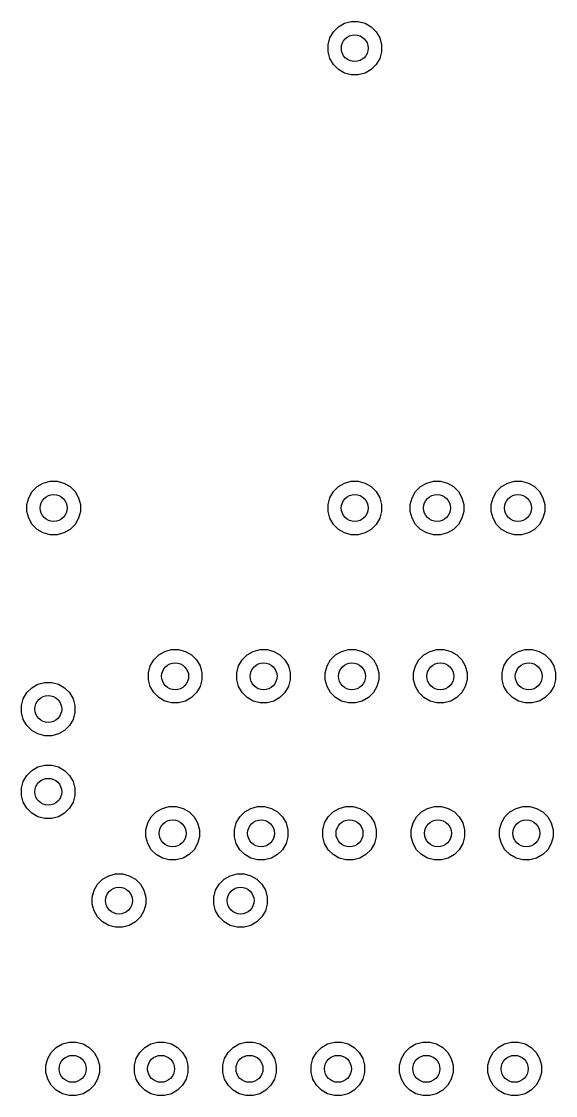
# Model space of a CAD drawing. Header units: inches. Extents: x 5.8 to 17.9, y -6.4 to -1.3.
# Drawn here: x 14.5871 to 14.8249, y -4.6052 to -4.1263 of the extents above; entities that cross this region are included whole.
import ezdxf

# ---------------------------------------------------------------- set-up
doc = ezdxf.new("R2010")
doc.units = ezdxf.units.IN
doc.header["$MEASUREMENT"] = 0
doc.layers.add('In2.Cu', color=33, linetype='CONTINUOUS', true_color=0xce7d2c)

msp = doc.modelspace()

# ---------------------------------------------------------------- linework, layer by layer
at = {"layer": 'In2.Cu', "linetype": 'CONTINUOUS'}
for p, q in [((14.72824, -4.12872), (14.73096, -4.12715)), ((14.73096, -4.12715), (14.73398, -4.12634)), ((14.73398, -4.12634), (14.73712, -4.12634)), ((14.73712, -4.12634), (14.74015, -4.12715)), ((14.74015, -4.12715), (14.74286, -4.12872)), ((14.72446, -4.13365), (14.72602, -4.13094)), ((14.72602, -4.13094), (14.72824, -4.12872)), ((14.74286, -4.12872), (14.74508, -4.13094)), ((14.74508, -4.13094), (14.74664, -4.13365)), ((14.72365, -4.13668), (14.72446, -4.13365)), ((14.72365, -4.13982), (14.72365, -4.13668)), ((14.74664, -4.13365), (14.74746, -4.13668)), ((14.74746, -4.13668), (14.74746, -4.13982)), ((14.72446, -4.14284), (14.72365, -4.13982)), ((14.74746, -4.13982), (14.74664, -4.14284)), ((14.72602, -4.14556), (14.72446, -4.14284)), ((14.72824, -4.14777), (14.72602, -4.14556)), ((14.74508, -4.14556), (14.74286, -4.14777)), ((14.74664, -4.14284), (14.74508, -4.14556)), ((14.73096, -4.14934), (14.72824, -4.14777)), ((14.73398, -4.15015), (14.73096, -4.14934)), ((14.73712, -4.15015), (14.73398, -4.15015)), ((14.74015, -4.14934), (14.73712, -4.15015)), ((14.74286, -4.14777), (14.74015, -4.14934)), ((14.59413, -4.33372), (14.59684, -4.33215)), ((14.59684, -4.33215), (14.59987, -4.33134)), ((14.59987, -4.33134), (14.603, -4.33134)), ((14.603, -4.33134), (14.60603, -4.33215)), ((14.60603, -4.33215), (14.60875, -4.33372)), ((14.72824, -4.33372), (14.73096, -4.33215)), ((14.73096, -4.33215), (14.73398, -4.33134)), ((14.73398, -4.33134), (14.73712, -4.33134)), ((14.73712, -4.33134), (14.74015, -4.33215)), ((14.74015, -4.33215), (14.74286, -4.33372)), ((14.76488, -4.33372), (14.76759, -4.33215)), ((14.76759, -4.33215), (14.77062, -4.33134)), ((14.77062, -4.33134), (14.77375, -4.33134)), ((14.77375, -4.33134), (14.77678, -4.33215)), ((14.77678, -4.33215), (14.77949, -4.33372)), ((14.80094, -4.33372), (14.80365, -4.33215)), ((14.80365, -4.33215), (14.80668, -4.33134)), ((14.80668, -4.33134), (14.80982, -4.33134)), ((14.80982, -4.33134), (14.81284, -4.33215)), ((14.81284, -4.33215), (14.81556, -4.33372)), ((14.59034, -4.33865), (14.59191, -4.33594)), ((14.59191, -4.33594), (14.59413, -4.33372)), ((14.60875, -4.33372), (14.61096, -4.33594)), ((14.61096, -4.33594), (14.61253, -4.33865)), ((14.72446, -4.33865), (14.72602, -4.33594)), ((14.72602, -4.33594), (14.72824, -4.33372)), ((14.74286, -4.33372), (14.74508, -4.33594)), ((14.74508, -4.33594), (14.74664, -4.33865)), ((14.76109, -4.33865), (14.76266, -4.33594)), ((14.76266, -4.33594), (14.76488, -4.33372)), ((14.77949, -4.33372), (14.78171, -4.33594)), ((14.78171, -4.33594), (14.78328, -4.33865)), ((14.79715, -4.33865), (14.79872, -4.33594)), ((14.79872, -4.33594), (14.80094, -4.33372)), ((14.81556, -4.33372), (14.81777, -4.33594)), ((14.81777, -4.33594), (14.81934, -4.33865)), ((14.58953, -4.34168), (14.59034, -4.33865)), ((14.58953, -4.34482), (14.58953, -4.34168)), ((14.61253, -4.33865), (14.61334, -4.34168)), ((14.61334, -4.34168), (14.61334, -4.34482)), ((14.72365, -4.34168), (14.72446, -4.33865)), ((14.72365, -4.34482), (14.72365, -4.34168)), ((14.74664, -4.33865), (14.74746, -4.34168)), ((14.74746, -4.34168), (14.74746, -4.34482)), ((14.76028, -4.34168), (14.76109, -4.33865)), ((14.76028, -4.34482), (14.76028, -4.34168)), ((14.78328, -4.33865), (14.78409, -4.34168)), ((14.78409, -4.34168), (14.78409, -4.34482)), ((14.79634, -4.34168), (14.79715, -4.33865)), ((14.79634, -4.34482), (14.79634, -4.34168)), ((14.81934, -4.33865), (14.82015, -4.34168)), ((14.82015, -4.34168), (14.82015, -4.34482)), ((14.59034, -4.34784), (14.58953, -4.34482)), ((14.61334, -4.34482), (14.61253, -4.34784)), ((14.72446, -4.34784), (14.72365, -4.34482)), ((14.74746, -4.34482), (14.74664, -4.34784)), ((14.76109, -4.34784), (14.76028, -4.34482)), ((14.78409, -4.34482), (14.78328, -4.34784)), ((14.79715, -4.34784), (14.79634, -4.34482)), ((14.82015, -4.34482), (14.81934, -4.34784)), ((14.59191, -4.35056), (14.59034, -4.34784)), ((14.59413, -4.35277), (14.59191, -4.35056)), ((14.61096, -4.35056), (14.60875, -4.35277)), ((14.61253, -4.34784), (14.61096, -4.35056)), ((14.72602, -4.35056), (14.72446, -4.34784)), ((14.72824, -4.35277), (14.72602, -4.35056)), ((14.74508, -4.35056), (14.74286, -4.35277)), ((14.74664, -4.34784), (14.74508, -4.35056)), ((14.76266, -4.35056), (14.76109, -4.34784)), ((14.76488, -4.35277), (14.76266, -4.35056)), ((14.78171, -4.35056), (14.77949, -4.35277)), ((14.78328, -4.34784), (14.78171, -4.35056)), ((14.79872, -4.35056), (14.79715, -4.34784)), ((14.80094, -4.35277), (14.79872, -4.35056)), ((14.81777, -4.35056), (14.81556, -4.35277)), ((14.81934, -4.34784), (14.81777, -4.35056)), ((14.59684, -4.35434), (14.59413, -4.35277)), ((14.59987, -4.35515), (14.59684, -4.35434)), ((14.603, -4.35515), (14.59987, -4.35515)), ((14.60603, -4.35434), (14.603, -4.35515)), ((14.60875, -4.35277), (14.60603, -4.35434)), ((14.73096, -4.35434), (14.72824, -4.35277)), ((14.73398, -4.35515), (14.73096, -4.35434)), ((14.73712, -4.35515), (14.73398, -4.35515)), ((14.74015, -4.35434), (14.73712, -4.35515)), ((14.74286, -4.35277), (14.74015, -4.35434)), ((14.76759, -4.35434), (14.76488, -4.35277)), ((14.77062, -4.35515), (14.76759, -4.35434)), ((14.77375, -4.35515), (14.77062, -4.35515)), ((14.77678, -4.35434), (14.77375, -4.35515)), ((14.77949, -4.35277), (14.77678, -4.35434)), ((14.80365, -4.35434), (14.80094, -4.35277)), ((14.80668, -4.35515), (14.80365, -4.35434)), ((14.80982, -4.35515), (14.80668, -4.35515)), ((14.81284, -4.35434), (14.80982, -4.35515)), ((14.81556, -4.35277), (14.81284, -4.35434)), ((14.64602, -4.41094), (14.64824, -4.40872)), ((14.64824, -4.40872), (14.65096, -4.40715)), ((14.65096, -4.40715), (14.65398, -4.40634)), ((14.65398, -4.40634), (14.65712, -4.40634)), ((14.65712, -4.40634), (14.66015, -4.40715)), ((14.66015, -4.40715), (14.66286, -4.40872)), ((14.66286, -4.40872), (14.66508, -4.41094)), ((14.68539, -4.41094), (14.68761, -4.40872)), ((14.68761, -4.40872), (14.69033, -4.40715)), ((14.69033, -4.40715), (14.69335, -4.40634)), ((14.69335, -4.40634), (14.69649, -4.40634)), ((14.69649, -4.40634), (14.69952, -4.40715)), ((14.69952, -4.40715), (14.70223, -4.40872)), ((14.70223, -4.40872), (14.70445, -4.41094)), ((14.72476, -4.41094), (14.72698, -4.40872)), ((14.72698, -4.40872), (14.7297, -4.40715)), ((14.7297, -4.40715), (14.73272, -4.40634)), ((14.73272, -4.40634), (14.73586, -4.40634)), ((14.73586, -4.40634), (14.73889, -4.40715)), ((14.73889, -4.40715), (14.7416, -4.40872)), ((14.7416, -4.40872), (14.74382, -4.41094)), ((14.76413, -4.41094), (14.76635, -4.40872)), ((14.76635, -4.40872), (14.76907, -4.40715)), ((14.76907, -4.40715), (14.77209, -4.40634)), ((14.77209, -4.40634), (14.77523, -4.40634)), ((14.77523, -4.40634), (14.77826, -4.40715)), ((14.77826, -4.40715), (14.78097, -4.40872)), ((14.78097, -4.40872), (14.78319, -4.41094)), ((14.8035, -4.41094), (14.80572, -4.40872)), ((14.80572, -4.40872), (14.80844, -4.40715)), ((14.80844, -4.40715), (14.81146, -4.40634)), ((14.81146, -4.40634), (14.8146, -4.40634)), ((14.8146, -4.40634), (14.81763, -4.40715)), ((14.81763, -4.40715), (14.82034, -4.40872)), ((14.82034, -4.40872), (14.82256, -4.41094)), ((14.64365, -4.41668), (14.64446, -4.41365)), ((14.64446, -4.41365), (14.64602, -4.41094)), ((14.66508, -4.41094), (14.66664, -4.41365)), ((14.66664, -4.41365), (14.66746, -4.41668)), ((14.68302, -4.41668), (14.68383, -4.41365)), ((14.68383, -4.41365), (14.68539, -4.41094)), ((14.70445, -4.41094), (14.70602, -4.41365)), ((14.70602, -4.41365), (14.70683, -4.41668)), ((14.72239, -4.41668), (14.7232, -4.41365)), ((14.7232, -4.41365), (14.72476, -4.41094)), ((14.74382, -4.41094), (14.74539, -4.41365)), ((14.74539, -4.41365), (14.7462, -4.41668)), ((14.76176, -4.41668), (14.76257, -4.41365)), ((14.76257, -4.41365), (14.76413, -4.41094)), ((14.78319, -4.41094), (14.78476, -4.41365)), ((14.78476, -4.41365), (14.78557, -4.41668)), ((14.80113, -4.41668), (14.80194, -4.41365)), ((14.80194, -4.41365), (14.8035, -4.41094)), ((14.82256, -4.41094), (14.82413, -4.41365)), ((14.82413, -4.41365), (14.82494, -4.41668)), ((14.64365, -4.41982), (14.64365, -4.41668)), ((14.66746, -4.41668), (14.66746, -4.41982)), ((14.68302, -4.41982), (14.68302, -4.41668)), ((14.70683, -4.41668), (14.70683, -4.41982)), ((14.72239, -4.41982), (14.72239, -4.41668)), ((14.7462, -4.41668), (14.7462, -4.41982)), ((14.76176, -4.41982), (14.76176, -4.41668)), ((14.78557, -4.41668), (14.78557, -4.41982)), ((14.80113, -4.41982), (14.80113, -4.41668)), ((14.82494, -4.41668), (14.82494, -4.41982)), ((14.58951, -4.42556), (14.59173, -4.42335)), ((14.59173, -4.42335), (14.59444, -4.42178)), ((14.59444, -4.42178), (14.59747, -4.42097)), ((14.59747, -4.42097), (14.6006, -4.42097)), ((14.6006, -4.42097), (14.60363, -4.42178)), ((14.60363, -4.42178), (14.60635, -4.42335)), ((14.60635, -4.42335), (14.60856, -4.42556)), ((14.64446, -4.42284), (14.64365, -4.41982)), ((14.64602, -4.42556), (14.64446, -4.42284)), ((14.66664, -4.42284), (14.66508, -4.42556)), ((14.66746, -4.41982), (14.66664, -4.42284)), ((14.68383, -4.42284), (14.68302, -4.41982)), ((14.68539, -4.42556), (14.68383, -4.42284)), ((14.70602, -4.42284), (14.70445, -4.42556)), ((14.70683, -4.41982), (14.70602, -4.42284)), ((14.7232, -4.42284), (14.72239, -4.41982)), ((14.72476, -4.42556), (14.7232, -4.42284)), ((14.74539, -4.42284), (14.74382, -4.42556)), ((14.7462, -4.41982), (14.74539, -4.42284)), ((14.76257, -4.42284), (14.76176, -4.41982)), ((14.76413, -4.42556), (14.76257, -4.42284)), ((14.78476, -4.42284), (14.78319, -4.42556)), ((14.78557, -4.41982), (14.78476, -4.42284)), ((14.80194, -4.42284), (14.80113, -4.41982)), ((14.8035, -4.42556), (14.80194, -4.42284)), ((14.82413, -4.42284), (14.82256, -4.42556)), ((14.82494, -4.41982), (14.82413, -4.42284)), ((14.58713, -4.43131), (14.58794, -4.42828)), ((14.58794, -4.42828), (14.58951, -4.42556)), ((14.60856, -4.42556), (14.61013, -4.42828)), ((14.61013, -4.42828), (14.61094, -4.43131)), ((14.64824, -4.42777), (14.64602, -4.42556)), ((14.65096, -4.42934), (14.64824, -4.42777)), ((14.66286, -4.42777), (14.66015, -4.42934)), ((14.66508, -4.42556), (14.66286, -4.42777)), ((14.68761, -4.42777), (14.68539, -4.42556)), ((14.69033, -4.42934), (14.68761, -4.42777)), ((14.70223, -4.42777), (14.69952, -4.42934)), ((14.70445, -4.42556), (14.70223, -4.42777)), ((14.72698, -4.42777), (14.72476, -4.42556)), ((14.7297, -4.42934), (14.72698, -4.42777)), ((14.7416, -4.42777), (14.73889, -4.42934)), ((14.74382, -4.42556), (14.7416, -4.42777)), ((14.76635, -4.42777), (14.76413, -4.42556)), ((14.76907, -4.42934), (14.76635, -4.42777)), ((14.78097, -4.42777), (14.77826, -4.42934)), ((14.78319, -4.42556), (14.78097, -4.42777)), ((14.80572, -4.42777), (14.8035, -4.42556)), ((14.80844, -4.42934), (14.80572, -4.42777)), ((14.82034, -4.42777), (14.81763, -4.42934)), ((14.82256, -4.42556), (14.82034, -4.42777)), ((14.58713, -4.43444), (14.58713, -4.43131)), ((14.61094, -4.43131), (14.61094, -4.43444)), ((14.65398, -4.43015), (14.65096, -4.42934)), ((14.65712, -4.43015), (14.65398, -4.43015)), ((14.66015, -4.42934), (14.65712, -4.43015)), ((14.69335, -4.43015), (14.69033, -4.42934)), ((14.69649, -4.43015), (14.69335, -4.43015)), ((14.69952, -4.42934), (14.69649, -4.43015)), ((14.73272, -4.43015), (14.7297, -4.42934)), ((14.73586, -4.43015), (14.73272, -4.43015)), ((14.73889, -4.42934), (14.73586, -4.43015)), ((14.77209, -4.43015), (14.76907, -4.42934)), ((14.77523, -4.43015), (14.77209, -4.43015)), ((14.77826, -4.42934), (14.77523, -4.43015)), ((14.81146, -4.43015), (14.80844, -4.42934)), ((14.8146, -4.43015), (14.81146, -4.43015)), ((14.81763, -4.42934), (14.8146, -4.43015)), ((14.58794, -4.43747), (14.58713, -4.43444)), ((14.58951, -4.44018), (14.58794, -4.43747)), ((14.61013, -4.43747), (14.60856, -4.44018)), ((14.61094, -4.43444), (14.61013, -4.43747)), ((14.59173, -4.4424), (14.58951, -4.44018)), ((14.59444, -4.44397), (14.59173, -4.4424)), ((14.60635, -4.4424), (14.60363, -4.44397)), ((14.60856, -4.44018), (14.60635, -4.4424)), ((14.59747, -4.44478), (14.59444, -4.44397)), ((14.6006, -4.44478), (14.59747, -4.44478)), ((14.60363, -4.44397), (14.6006, -4.44478)), ((14.58794, -4.46517), (14.58951, -4.46245)), ((14.58951, -4.46245), (14.59173, -4.46024)), ((14.59173, -4.46024), (14.59444, -4.45867)), ((14.59444, -4.45867), (14.59747, -4.45786)), ((14.59747, -4.45786), (14.6006, -4.45786)), ((14.6006, -4.45786), (14.60363, -4.45867)), ((14.60363, -4.45867), (14.60635, -4.46024)), ((14.60635, -4.46024), (14.60856, -4.46245)), ((14.60856, -4.46245), (14.61013, -4.46517)), ((14.58713, -4.4682), (14.58794, -4.46517)), ((14.61013, -4.46517), (14.61094, -4.4682)), ((14.58713, -4.47133), (14.58713, -4.4682)), ((14.58794, -4.47436), (14.58713, -4.47133)), ((14.61094, -4.47133), (14.61013, -4.47436)), ((14.61094, -4.4682), (14.61094, -4.47133)), ((14.58951, -4.47707), (14.58794, -4.47436)), ((14.61013, -4.47436), (14.60856, -4.47707)), ((14.64987, -4.47715), (14.6529, -4.47634)), ((14.6529, -4.47634), (14.65604, -4.47634)), ((14.65604, -4.47634), (14.65906, -4.47715)), ((14.68924, -4.47715), (14.69227, -4.47634)), ((14.69227, -4.47634), (14.69541, -4.47634)), ((14.69541, -4.47634), (14.69843, -4.47715)), ((14.72861, -4.47715), (14.73164, -4.47634)), ((14.73164, -4.47634), (14.73478, -4.47634)), ((14.73478, -4.47634), (14.7378, -4.47715)), ((14.76798, -4.47715), (14.77101, -4.47634)), ((14.77101, -4.47634), (14.77415, -4.47634)), ((14.77415, -4.47634), (14.77717, -4.47715)), ((14.80735, -4.47715), (14.81038, -4.47634)), ((14.81038, -4.47634), (14.81352, -4.47634)), ((14.81352, -4.47634), (14.81654, -4.47715)), ((14.59173, -4.47929), (14.58951, -4.47707)), ((14.59444, -4.48086), (14.59173, -4.47929)), ((14.59747, -4.48167), (14.59444, -4.48086)), ((14.60363, -4.48086), (14.6006, -4.48167)), ((14.60635, -4.47929), (14.60363, -4.48086)), ((14.60856, -4.47707), (14.60635, -4.47929)), ((14.64337, -4.48365), (14.64494, -4.48094)), ((14.64494, -4.48094), (14.64716, -4.47872)), ((14.64716, -4.47872), (14.64987, -4.47715)), ((14.65906, -4.47715), (14.66178, -4.47872)), ((14.66178, -4.47872), (14.66399, -4.48094)), ((14.66399, -4.48094), (14.66556, -4.48365)), ((14.68274, -4.48365), (14.68431, -4.48094)), ((14.68431, -4.48094), (14.68653, -4.47872)), ((14.68653, -4.47872), (14.68924, -4.47715)), ((14.69843, -4.47715), (14.70115, -4.47872)), ((14.70115, -4.47872), (14.70337, -4.48094)), ((14.70337, -4.48094), (14.70493, -4.48365)), ((14.72211, -4.48365), (14.72368, -4.48094)), ((14.72368, -4.48094), (14.7259, -4.47872)), ((14.7259, -4.47872), (14.72861, -4.47715)), ((14.7378, -4.47715), (14.74052, -4.47872)), ((14.74052, -4.47872), (14.74274, -4.48094)), ((14.74274, -4.48094), (14.7443, -4.48365)), ((14.76148, -4.48365), (14.76305, -4.48094)), ((14.76305, -4.48094), (14.76527, -4.47872)), ((14.76527, -4.47872), (14.76798, -4.47715)), ((14.77717, -4.47715), (14.77989, -4.47872)), ((14.77989, -4.47872), (14.78211, -4.48094)), ((14.78211, -4.48094), (14.78367, -4.48365)), ((14.80086, -4.48365), (14.80242, -4.48094)), ((14.80242, -4.48094), (14.80464, -4.47872)), ((14.80464, -4.47872), (14.80735, -4.47715)), ((14.81654, -4.47715), (14.81926, -4.47872)), ((14.81926, -4.47872), (14.82148, -4.48094)), ((14.82148, -4.48094), (14.82304, -4.48365)), ((14.6006, -4.48167), (14.59747, -4.48167)), ((14.64256, -4.48668), (14.64337, -4.48365)), ((14.66556, -4.48365), (14.66637, -4.48668)), ((14.68193, -4.48668), (14.68274, -4.48365)), ((14.70493, -4.48365), (14.70574, -4.48668)), ((14.7213, -4.48668), (14.72211, -4.48365)), ((14.7443, -4.48365), (14.74511, -4.48668)), ((14.76067, -4.48668), (14.76148, -4.48365)), ((14.78367, -4.48365), (14.78448, -4.48668)), ((14.80004, -4.48668), (14.80086, -4.48365)), ((14.82304, -4.48365), (14.82385, -4.48668)), ((14.64256, -4.48982), (14.64256, -4.48668)), ((14.64337, -4.49284), (14.64256, -4.48982)), ((14.66637, -4.48982), (14.66556, -4.49284)), ((14.66637, -4.48668), (14.66637, -4.48982)), ((14.68193, -4.48982), (14.68193, -4.48668)), ((14.68274, -4.49284), (14.68193, -4.48982)), ((14.70574, -4.48982), (14.70493, -4.49284)), ((14.70574, -4.48668), (14.70574, -4.48982)), ((14.7213, -4.48982), (14.7213, -4.48668)), ((14.72211, -4.49284), (14.7213, -4.48982)), ((14.74511, -4.48982), (14.7443, -4.49284)), ((14.74511, -4.48668), (14.74511, -4.48982)), ((14.76067, -4.48982), (14.76067, -4.48668)), ((14.76148, -4.49284), (14.76067, -4.48982)), ((14.78448, -4.48982), (14.78367, -4.49284)), ((14.78448, -4.48668), (14.78448, -4.48982)), ((14.80004, -4.48982), (14.80004, -4.48668)), ((14.80086, -4.49284), (14.80004, -4.48982)), ((14.82385, -4.48982), (14.82304, -4.49284)), ((14.82385, -4.48668), (14.82385, -4.48982)), ((14.64494, -4.49556), (14.64337, -4.49284)), ((14.64716, -4.49777), (14.64494, -4.49556)), ((14.66399, -4.49556), (14.66178, -4.49777)), ((14.66556, -4.49284), (14.66399, -4.49556)), ((14.68431, -4.49556), (14.68274, -4.49284)), ((14.68653, -4.49777), (14.68431, -4.49556)), ((14.70337, -4.49556), (14.70115, -4.49777)), ((14.70493, -4.49284), (14.70337, -4.49556)), ((14.72368, -4.49556), (14.72211, -4.49284)), ((14.7259, -4.49777), (14.72368, -4.49556)), ((14.74274, -4.49556), (14.74052, -4.49777)), ((14.7443, -4.49284), (14.74274, -4.49556)), ((14.76305, -4.49556), (14.76148, -4.49284)), ((14.76527, -4.49777), (14.76305, -4.49556)), ((14.78211, -4.49556), (14.77989, -4.49777)), ((14.78367, -4.49284), (14.78211, -4.49556)), ((14.80242, -4.49556), (14.80086, -4.49284)), ((14.80464, -4.49777), (14.80242, -4.49556)), ((14.82148, -4.49556), (14.81926, -4.49777)), ((14.82304, -4.49284), (14.82148, -4.49556)), ((14.64987, -4.49934), (14.64716, -4.49777)), ((14.6529, -4.50015), (14.64987, -4.49934)), ((14.65604, -4.50015), (14.6529, -4.50015)), ((14.65906, -4.49934), (14.65604, -4.50015)), ((14.66178, -4.49777), (14.65906, -4.49934)), ((14.68924, -4.49934), (14.68653, -4.49777)), ((14.69227, -4.50015), (14.68924, -4.49934)), ((14.69541, -4.50015), (14.69227, -4.50015)), ((14.69843, -4.49934), (14.69541, -4.50015)), ((14.70115, -4.49777), (14.69843, -4.49934)), ((14.72861, -4.49934), (14.7259, -4.49777)), ((14.73164, -4.50015), (14.72861, -4.49934)), ((14.73478, -4.50015), (14.73164, -4.50015)), ((14.7378, -4.49934), (14.73478, -4.50015)), ((14.74052, -4.49777), (14.7378, -4.49934)), ((14.76798, -4.49934), (14.76527, -4.49777)), ((14.77101, -4.50015), (14.76798, -4.49934)), ((14.77415, -4.50015), (14.77101, -4.50015)), ((14.77717, -4.49934), (14.77415, -4.50015)), ((14.77989, -4.49777), (14.77717, -4.49934)), ((14.80735, -4.49934), (14.80464, -4.49777)), ((14.81038, -4.50015), (14.80735, -4.49934)), ((14.81352, -4.50015), (14.81038, -4.50015)), ((14.81654, -4.49934), (14.81352, -4.50015)), ((14.81926, -4.49777), (14.81654, -4.49934)), ((14.62102, -4.51094), (14.62324, -4.50872)), ((14.62324, -4.50872), (14.62596, -4.50715)), ((14.62596, -4.50715), (14.62898, -4.50634)), ((14.62898, -4.50634), (14.63212, -4.50634)), ((14.63212, -4.50634), (14.63515, -4.50715)), ((14.63515, -4.50715), (14.63786, -4.50872)), ((14.63786, -4.50872), (14.64008, -4.51094)), ((14.67516, -4.51094), (14.67738, -4.50872)), ((14.67738, -4.50872), (14.68009, -4.50715)), ((14.68009, -4.50715), (14.68312, -4.50634)), ((14.68312, -4.50634), (14.68625, -4.50634)), ((14.68625, -4.50634), (14.68928, -4.50715)), ((14.68928, -4.50715), (14.69199, -4.50872)), ((14.69199, -4.50872), (14.69421, -4.51094)), ((14.61865, -4.51668), (14.61946, -4.51365)), ((14.61946, -4.51365), (14.62102, -4.51094)), ((14.64008, -4.51094), (14.64165, -4.51365)), ((14.64165, -4.51365), (14.64246, -4.51668)), ((14.67278, -4.51668), (14.67359, -4.51365)), ((14.67359, -4.51365), (14.67516, -4.51094)), ((14.69421, -4.51094), (14.69578, -4.51365)), ((14.69578, -4.51365), (14.69659, -4.51668)), ((14.61865, -4.51982), (14.61865, -4.51668)), ((14.61946, -4.52284), (14.61865, -4.51982)), ((14.64246, -4.51982), (14.64165, -4.52284)), ((14.64246, -4.51668), (14.64246, -4.51982)), ((14.67278, -4.51982), (14.67278, -4.51668)), ((14.67359, -4.52284), (14.67278, -4.51982)), ((14.69659, -4.51982), (14.69578, -4.52284)), ((14.69659, -4.51668), (14.69659, -4.51982)), ((14.62102, -4.52556), (14.61946, -4.52284)), ((14.64165, -4.52284), (14.64008, -4.52556)), ((14.67516, -4.52556), (14.67359, -4.52284)), ((14.69578, -4.52284), (14.69421, -4.52556)), ((14.62324, -4.52777), (14.62102, -4.52556)), ((14.62596, -4.52934), (14.62324, -4.52777)), ((14.62898, -4.53015), (14.62596, -4.52934)), ((14.63515, -4.52934), (14.63212, -4.53015)), ((14.63786, -4.52777), (14.63515, -4.52934)), ((14.64008, -4.52556), (14.63786, -4.52777)), ((14.67738, -4.52777), (14.67516, -4.52556)), ((14.68009, -4.52934), (14.67738, -4.52777)), ((14.68312, -4.53015), (14.68009, -4.52934)), ((14.68928, -4.52934), (14.68625, -4.53015)), ((14.69199, -4.52777), (14.68928, -4.52934)), ((14.69421, -4.52556), (14.69199, -4.52777)), ((14.63212, -4.53015), (14.62898, -4.53015)), ((14.68625, -4.53015), (14.68312, -4.53015)), ((14.60261, -4.58372), (14.60533, -4.58215)), ((14.60533, -4.58215), (14.60835, -4.58134)), ((14.60835, -4.58134), (14.61149, -4.58134)), ((14.61149, -4.58134), (14.61452, -4.58215)), ((14.61452, -4.58215), (14.61723, -4.58372)), ((14.64198, -4.58372), (14.6447, -4.58215)), ((14.6447, -4.58215), (14.64772, -4.58134)), ((14.64772, -4.58134), (14.65086, -4.58134)), ((14.65086, -4.58134), (14.65389, -4.58215)), ((14.65389, -4.58215), (14.6566, -4.58372)), ((14.68135, -4.58372), (14.68407, -4.58215)), ((14.68407, -4.58215), (14.68709, -4.58134)), ((14.68709, -4.58134), (14.69023, -4.58134)), ((14.69023, -4.58134), (14.69326, -4.58215)), ((14.69326, -4.58215), (14.69597, -4.58372)), ((14.72072, -4.58372), (14.72344, -4.58215)), ((14.72344, -4.58215), (14.72646, -4.58134)), ((14.72646, -4.58134), (14.7296, -4.58134)), ((14.7296, -4.58134), (14.73263, -4.58215)), ((14.73263, -4.58215), (14.73534, -4.58372)), ((14.76009, -4.58372), (14.76281, -4.58215)), ((14.76281, -4.58215), (14.76583, -4.58134)), ((14.76583, -4.58134), (14.76897, -4.58134)), ((14.76897, -4.58134), (14.772, -4.58215)), ((14.772, -4.58215), (14.77471, -4.58372)), ((14.79946, -4.58372), (14.80218, -4.58215)), ((14.80218, -4.58215), (14.8052, -4.58134)), ((14.8052, -4.58134), (14.80834, -4.58134)), ((14.80834, -4.58134), (14.81137, -4.58215)), ((14.81137, -4.58215), (14.81408, -4.58372)), ((14.59883, -4.58865), (14.60039, -4.58594)), ((14.60039, -4.58594), (14.60261, -4.58372)), ((14.61723, -4.58372), (14.61945, -4.58594)), ((14.61945, -4.58594), (14.62102, -4.58865)), ((14.6382, -4.58865), (14.63976, -4.58594)), ((14.63976, -4.58594), (14.64198, -4.58372)), ((14.6566, -4.58372), (14.65882, -4.58594)), ((14.65882, -4.58594), (14.66039, -4.58865)), ((14.67757, -4.58865), (14.67913, -4.58594)), ((14.67913, -4.58594), (14.68135, -4.58372)), ((14.69597, -4.58372), (14.69819, -4.58594)), ((14.69819, -4.58594), (14.69976, -4.58865)), ((14.71694, -4.58865), (14.71851, -4.58594)), ((14.71851, -4.58594), (14.72072, -4.58372)), ((14.73534, -4.58372), (14.73756, -4.58594)), ((14.73756, -4.58594), (14.73913, -4.58865)), ((14.75631, -4.58865), (14.75788, -4.58594)), ((14.75788, -4.58594), (14.76009, -4.58372)), ((14.77471, -4.58372), (14.77693, -4.58594)), ((14.77693, -4.58594), (14.7785, -4.58865)), ((14.79568, -4.58865), (14.79725, -4.58594)), ((14.79725, -4.58594), (14.79946, -4.58372)), ((14.81408, -4.58372), (14.8163, -4.58594)), ((14.8163, -4.58594), (14.81787, -4.58865)), ((14.59802, -4.59168), (14.59883, -4.58865)), ((14.59802, -4.59482), (14.59802, -4.59168)), ((14.62102, -4.58865), (14.62183, -4.59168)), ((14.62183, -4.59168), (14.62183, -4.59482)), ((14.63739, -4.59168), (14.6382, -4.58865)), ((14.63739, -4.59482), (14.63739, -4.59168)), ((14.66039, -4.58865), (14.6612, -4.59168)), ((14.6612, -4.59168), (14.6612, -4.59482)), ((14.67676, -4.59168), (14.67757, -4.58865)), ((14.67676, -4.59482), (14.67676, -4.59168)), ((14.69976, -4.58865), (14.70057, -4.59168)), ((14.70057, -4.59168), (14.70057, -4.59482)), ((14.71613, -4.59168), (14.71694, -4.58865)), ((14.71613, -4.59482), (14.71613, -4.59168)), ((14.73913, -4.58865), (14.73994, -4.59168)), ((14.73994, -4.59168), (14.73994, -4.59482)), ((14.7555, -4.59168), (14.75631, -4.58865)), ((14.7555, -4.59482), (14.7555, -4.59168)), ((14.7785, -4.58865), (14.77931, -4.59168)), ((14.77931, -4.59168), (14.77931, -4.59482)), ((14.79487, -4.59168), (14.79568, -4.58865)), ((14.79487, -4.59482), (14.79487, -4.59168)), ((14.81787, -4.58865), (14.81868, -4.59168)), ((14.81868, -4.59168), (14.81868, -4.59482)), ((14.59883, -4.59784), (14.59802, -4.59482)), ((14.62183, -4.59482), (14.62102, -4.59784)), ((14.6382, -4.59784), (14.63739, -4.59482)), ((14.6612, -4.59482), (14.66039, -4.59784)), ((14.67757, -4.59784), (14.67676, -4.59482)), ((14.70057, -4.59482), (14.69976, -4.59784)), ((14.71694, -4.59784), (14.71613, -4.59482)), ((14.73994, -4.59482), (14.73913, -4.59784)), ((14.75631, -4.59784), (14.7555, -4.59482)), ((14.77931, -4.59482), (14.7785, -4.59784)), ((14.79568, -4.59784), (14.79487, -4.59482)), ((14.81868, -4.59482), (14.81787, -4.59784)), ((14.60039, -4.60056), (14.59883, -4.59784)), ((14.60261, -4.60277), (14.60039, -4.60056)), ((14.61945, -4.60056), (14.61723, -4.60277)), ((14.62102, -4.59784), (14.61945, -4.60056)), ((14.63976, -4.60056), (14.6382, -4.59784)), ((14.64198, -4.60277), (14.63976, -4.60056)), ((14.65882, -4.60056), (14.6566, -4.60277)), ((14.66039, -4.59784), (14.65882, -4.60056)), ((14.67913, -4.60056), (14.67757, -4.59784)), ((14.68135, -4.60277), (14.67913, -4.60056)), ((14.69819, -4.60056), (14.69597, -4.60277)), ((14.69976, -4.59784), (14.69819, -4.60056)), ((14.71851, -4.60056), (14.71694, -4.59784)), ((14.72072, -4.60277), (14.71851, -4.60056)), ((14.73756, -4.60056), (14.73534, -4.60277)), ((14.73913, -4.59784), (14.73756, -4.60056)), ((14.75788, -4.60056), (14.75631, -4.59784)), ((14.76009, -4.60277), (14.75788, -4.60056)), ((14.77693, -4.60056), (14.77471, -4.60277)), ((14.7785, -4.59784), (14.77693, -4.60056)), ((14.79725, -4.60056), (14.79568, -4.59784)), ((14.79946, -4.60277), (14.79725, -4.60056)), ((14.8163, -4.60056), (14.81408, -4.60277)), ((14.81787, -4.59784), (14.8163, -4.60056)), ((14.60533, -4.60434), (14.60261, -4.60277)), ((14.60835, -4.60515), (14.60533, -4.60434)), ((14.61149, -4.60515), (14.60835, -4.60515)), ((14.61452, -4.60434), (14.61149, -4.60515)), ((14.61723, -4.60277), (14.61452, -4.60434)), ((14.6447, -4.60434), (14.64198, -4.60277)), ((14.64772, -4.60515), (14.6447, -4.60434)), ((14.65086, -4.60515), (14.64772, -4.60515)), ((14.65389, -4.60434), (14.65086, -4.60515)), ((14.6566, -4.60277), (14.65389, -4.60434)), ((14.68407, -4.60434), (14.68135, -4.60277)), ((14.68709, -4.60515), (14.68407, -4.60434)), ((14.69023, -4.60515), (14.68709, -4.60515)), ((14.69326, -4.60434), (14.69023, -4.60515)), ((14.69597, -4.60277), (14.69326, -4.60434)), ((14.72344, -4.60434), (14.72072, -4.60277)), ((14.72646, -4.60515), (14.72344, -4.60434)), ((14.7296, -4.60515), (14.72646, -4.60515)), ((14.73263, -4.60434), (14.7296, -4.60515)), ((14.73534, -4.60277), (14.73263, -4.60434)), ((14.76281, -4.60434), (14.76009, -4.60277)), ((14.76583, -4.60515), (14.76281, -4.60434)), ((14.76897, -4.60515), (14.76583, -4.60515)), ((14.772, -4.60434), (14.76897, -4.60515)), ((14.77471, -4.60277), (14.772, -4.60434)), ((14.80218, -4.60434), (14.79946, -4.60277)), ((14.8052, -4.60515), (14.80218, -4.60434)), ((14.80834, -4.60515), (14.8052, -4.60515)), ((14.81137, -4.60434), (14.80834, -4.60515)), ((14.81408, -4.60277), (14.81137, -4.60434))]:
    msp.add_line(p, q, dxfattribs=at)
at = {"layer": 'In2.Cu'}
for centre, radius in [((14.73555, -4.13825), 0.00598), ((14.60144, -4.34325), 0.006), ((14.73555, -4.34325), 0.006), ((14.77219, -4.34325), 0.006), ((14.80825, -4.34325), 0.006), ((14.65555, -4.41825), 0.006), ((14.69492, -4.41825), 0.006), ((14.73429, -4.41825), 0.006), ((14.77366, -4.41825), 0.006), ((14.81303, -4.41825), 0.006), ((14.59904, -4.43287), 0.006), ((14.59904, -4.46976), 0.006), ((14.65447, -4.48825), 0.006), ((14.69384, -4.48825), 0.006), ((14.73321, -4.48825), 0.006), ((14.77258, -4.48825), 0.006), ((14.81195, -4.48825), 0.006), ((14.63055, -4.51825), 0.006), ((14.68469, -4.51825), 0.006), ((14.60992, -4.59325), 0.006), ((14.64929, -4.59325), 0.006), ((14.68866, -4.59325), 0.006), ((14.72803, -4.59325), 0.006), ((14.7674, -4.59325), 0.006), ((14.80677, -4.59325), 0.006)]:
    msp.add_circle(centre, radius, dxfattribs=at)

doc.saveas('drawing.dxf')
